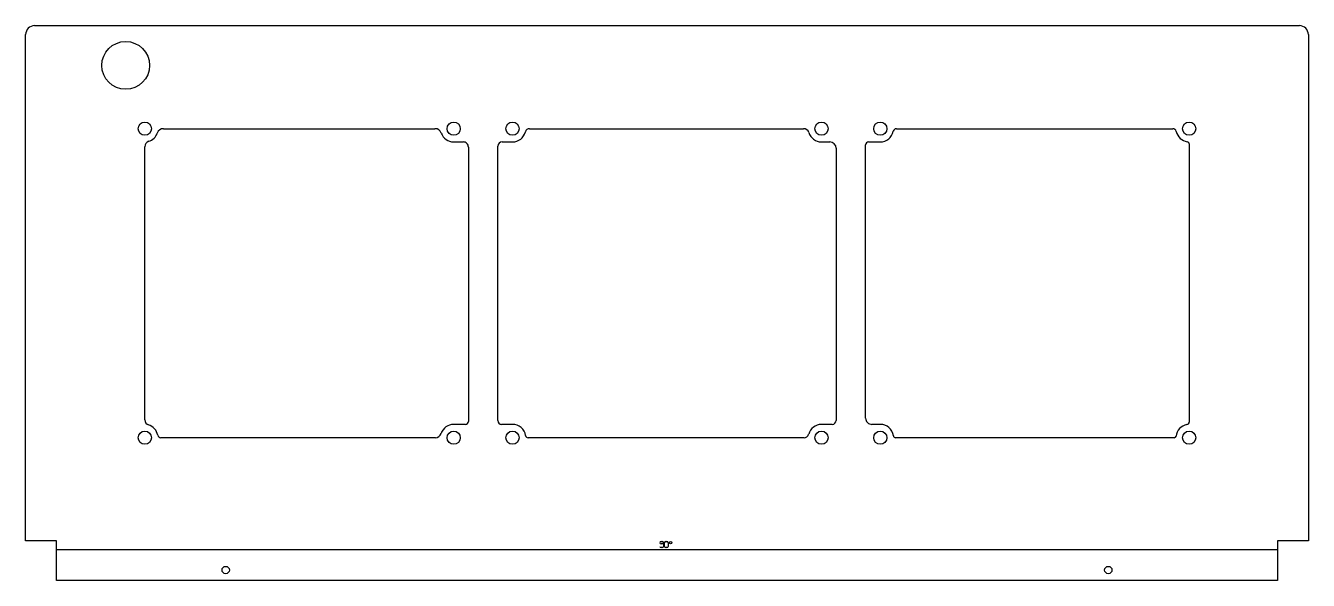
# Model space of a CAD drawing. Header units: millimetres. Extents: x 0 to 436, y 0 to 188.
import ezdxf

# ---------------------------------------------------------------- set-up
doc = ezdxf.new("R2010")
doc.units = ezdxf.units.MM
for name, color, linetype in [('FrontPlate_Unfold_Sketch', 7, 'CONTINUOUS'), ('FrontPlate_Unfold_Sketch_Bend_Labels', 7, 'CONTINUOUS'), ('FrontPlate_Unfold_Sketch_Bends', 7, 'CONTINUOUS'), ('FrontPlate_Unfold_Sketch_Holes', 7, 'CONTINUOUS'), ('FrontPlate_Unfold_Sketch_Internal', 7, 'CONTINUOUS')]:
    doc.layers.add(name, color=color, linetype=linetype)

msp = doc.modelspace()

# ---------------------------------------------------------------- linework, layer by layer
at = {"layer": 'FrontPlate_Unfold_Sketch'}
for p, q in [((3.05, 188.47), (432.95, 188.47)), ((0, 13.47), (0, 185.42)), ((436, 185.42), (436, 13.47)), ((10.5, 13.47), (0, 13.47)), ((10.5, 7.5), (10.5, 13.47)), ((436, 13.47), (425.5, 13.47)), ((425.5, 13.47), (425.5, 7.5)), ((10.5, 0), (10.5, 7.5)), ((425.5, 7.5), (425.5, 0)), ((425.5, 0), (10.5, 0))]:
    msp.add_line(p, q, dxfattribs=at)
for centre, start, end in [((3.05, 185.42), 90, 180), ((432.95, 185.42), 0, 90)]:
    msp.add_arc(centre, 3.05, start, end, dxfattribs=at)
at = {"layer": 'FrontPlate_Unfold_Sketch_Bend_Labels'}
for p, q in [((216, 13.15), (216.4, 13.15)), ((217.6, 13.15), (218, 13.15)), ((216.8, 12.35), (216, 12.35)), ((216.4, 11.15), (216, 11.15)), ((216.8, 12.75), (216.8, 11.55)), ((217.2, 11.55), (217.2, 12.75)), ((218, 11.15), (217.6, 11.15)), ((218.4, 12.75), (218.4, 11.55))]:
    msp.add_line(p, q, dxfattribs=at)
msp.add_circle((219.2, 12.75), 0.4, dxfattribs=at)
for centre, start, end in [((216, 12.75), 90, -90), ((216.4, 12.75), 0, 90), ((217.6, 12.75), 90, 180), ((218, 12.75), 0, 90), ((216, 11.55), 180, -90), ((216.4, 11.55), -90, 0), ((217.6, 11.55), -180, -90), ((218, 11.55), -90, 0)]:
    msp.add_arc(centre, 0.4, start, end, dxfattribs=at)
at = {"layer": 'FrontPlate_Unfold_Sketch_Bends'}
msp.add_line((10.5, 10.48), (425.5, 10.48), dxfattribs=at)
at = {"layer": 'FrontPlate_Unfold_Sketch_Holes'}
for centre, radius in [((34, 174.97), 8.12), ((40.5, 153.47), 2.25), ((145.5, 153.47), 2.25), ((165.5, 153.47), 2.25), ((270.5, 153.47), 2.25), ((290.5, 153.47), 2.25), ((395.5, 153.47), 2.25), ((40.5, 48.47), 2.25), ((145.5, 48.47), 2.25), ((165.5, 48.47), 2.25), ((270.5, 48.47), 2.25), ((290.5, 48.47), 2.25), ((395.5, 48.47), 2.25), ((68, 3.5), 1.25), ((368, 3.5), 1.25)]:
    msp.add_circle(centre, radius, dxfattribs=at)
at = {"layer": 'FrontPlate_Unfold_Sketch_Internal'}
for p, q in [((46.84, 153.47), (139.14, 153.47)), ((171.29, 153.47), (264.42, 153.47)), ((295.98, 153.47), (389.92, 153.47)), ((145.5, 148.97), (148.72, 148.97)), ((161.92, 148.97), (165.5, 148.97)), ((270.5, 148.97), (273.36, 148.97)), ((286.53, 148.97), (290.5, 148.97)), ((395.5, 148.27), (395.5, 53.8)), ((40.5, 54.5), (40.5, 147.34)), ((150.5, 147.19), (150.5, 53.99)), ((160.5, 54.27), (160.5, 147.55)), ((275.5, 146.83), (275.5, 54.33)), ((285.5, 55.12), (285.5, 147.94)), ((149.48, 52.97), (145.5, 52.97)), ((165.5, 52.97), (161.8, 52.97)), ((274.14, 52.97), (270.5, 52.97)), ((290.5, 52.97), (287.65, 52.97)), ((139.28, 48.47), (45.96, 48.47)), ((264.6, 48.47), (170.76, 48.47)), ((390.44, 48.47), (295.71, 48.47))]:
    msp.add_line(p, q, dxfattribs=at)
for centre, radius, start, end in [((46.84, 151.25), 2.22, 90, 160.7054), ((139.14, 151.23), 2.24, 19.4295, 90), ((171.29, 152), 1.47, 90, 165.7391), ((264.42, 151.61), 1.86, 16.997, 90), ((295.98, 152.38), 1.09, 90, 168.7324), ((389.92, 152.27), 1.2, 12.1851, 90), ((42.42, 147.34), 1.92, 107.4129, 180), ((40.5, 153.47), 4.5, -72.5871, -19.2946), ((145.5, 153.47), 4.5, -160.5705, -89.9999), ((148.72, 147.19), 1.78, 0, 90.0001), ((161.92, 147.55), 1.42, 90.0001, 180), ((165.5, 153.47), 4.5, -89.9999, -14.2609), ((270.5, 153.47), 4.5, -163.003, -90.0001), ((273.36, 146.83), 2.14, 0, 89.9999), ((286.53, 147.94), 1.03, 89.9999, -180), ((290.5, 153.47), 4.5, -90.0001, -11.2676), ((395.5, 153.47), 4.5, -167.8149, -98.282), ((394.74, 148.27), 0.757, 0, 81.718), ((42.29, 54.5), 1.79, 180, -106.5572), ((40.5, 48.47), 4.5, 10.9787, 73.4428), ((145.5, 48.47), 4.5, 90, 161.7852), ((149.48, 53.99), 1.02, -90, 0), ((161.8, 54.27), 1.3, 180, -90), ((165.5, 48.47), 4.5, 8.9247, 90), ((270.5, 48.47), 4.5, 90.0001, 164.7124), ((274.14, 54.33), 1.36, -89.9999, 0), ((287.65, 55.12), 2.15, 180, -89.9999), ((290.5, 48.47), 4.5, 8.3785, 90.0001), ((395.5, 48.47), 4.5, 99.6524, 173.3142), ((394.59, 53.8), 0.906, -80.3476, 0), ((45.96, 49.53), 1.06, -169.0213, -90), ((139.28, 50.52), 2.05, -90, -18.2148), ((170.76, 49.3), 0.826, -171.0753, -90), ((264.6, 50.08), 1.61, -90, -15.2876), ((295.71, 49.24), 0.768, -171.6215, -90), ((390.44, 49.06), 0.593, -90, -6.6858)]:
    msp.add_arc(centre, radius, start, end, dxfattribs=at)

doc.saveas('drawing.dxf')
